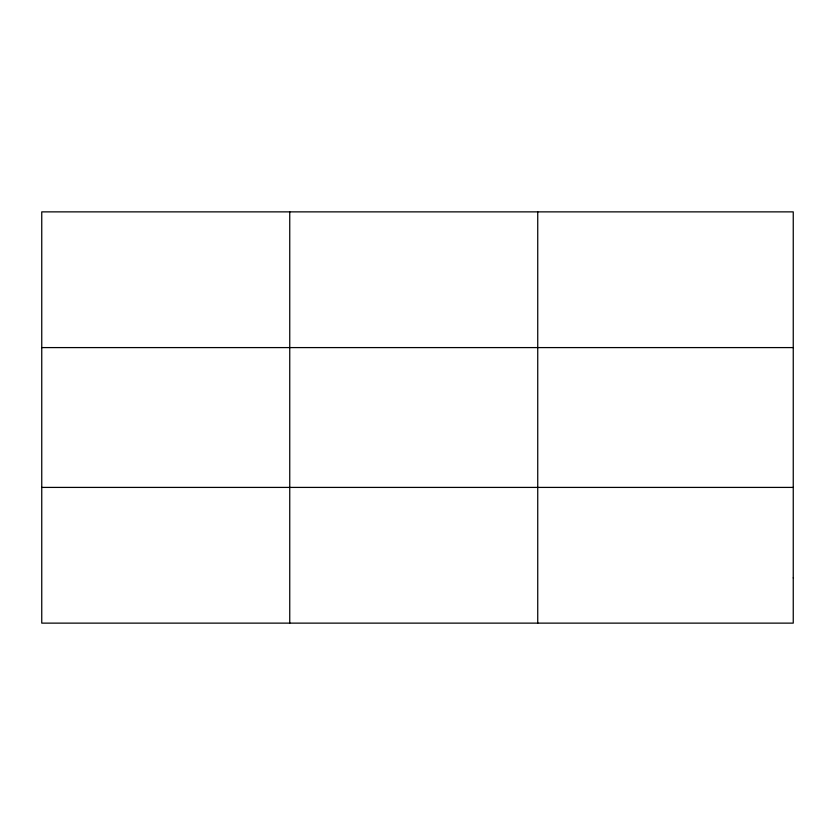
<?xml version="1.0" encoding="UTF-8"?>
<svg xmlns="http://www.w3.org/2000/svg" width="835" height="835" viewBox="0 0 835 835"><rect width="100%" height="100%" fill="white"/><g stroke="black" fill="none" stroke-linecap="round" stroke-linejoin="round"><path stroke-width="1.25" d="M289.745 211.871L289.745 623.129M537.74 211.871L537.74 623.129M41.75 347.59L793.25 347.59M41.75 487.41L793.25 487.41M793.25 577.893L793.25 623.129L41.75 623.129L41.75 211.871L793.25 211.871L793.25 577.893"/></g></svg>
